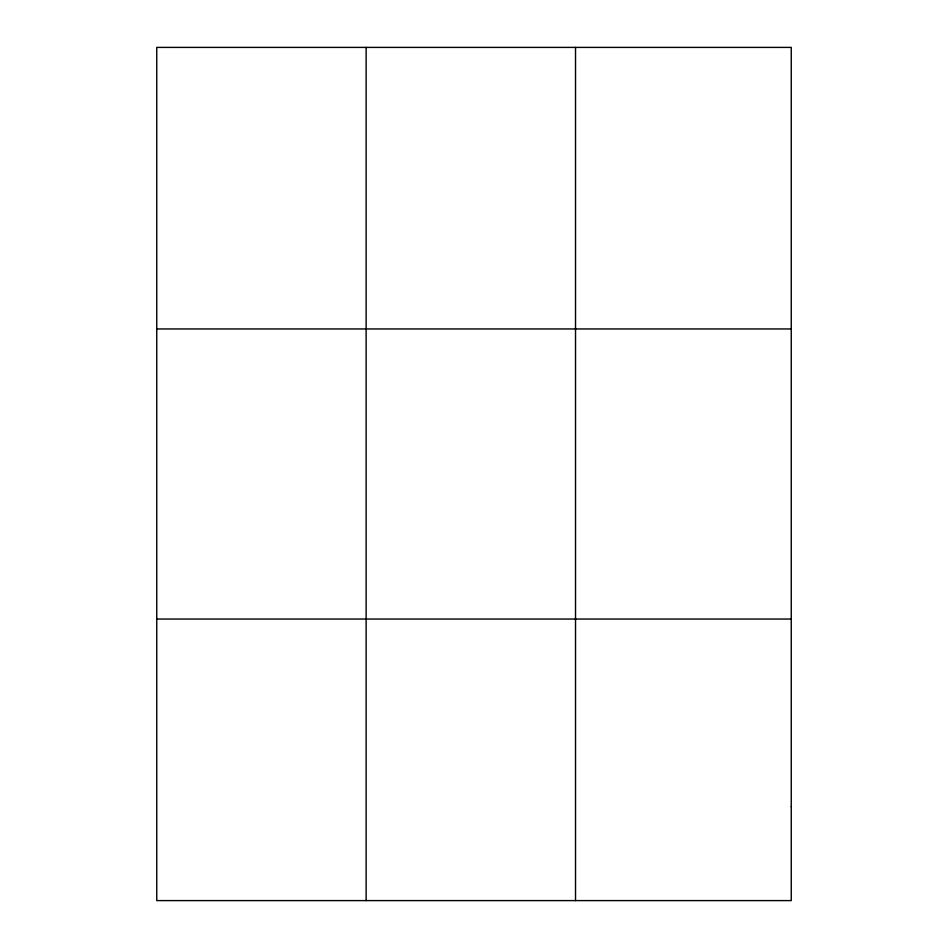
<?xml version="1.0" encoding="UTF-8"?>
<svg xmlns="http://www.w3.org/2000/svg" width="948" height="948" viewBox="0 0 948 948"><rect width="100%" height="100%" fill="white"/><g stroke="black" fill="none" stroke-linecap="round" stroke-linejoin="round"><path stroke-width="1.42" d="M366.129 900.6L366.129 47.4M575.519 900.6L575.519 47.4M156.752 328.956L791.248 328.956M156.752 619.044L791.248 619.044M791.248 806.748L791.248 900.6L156.752 900.6L156.752 47.4L791.248 47.4L791.248 806.748"/></g></svg>
